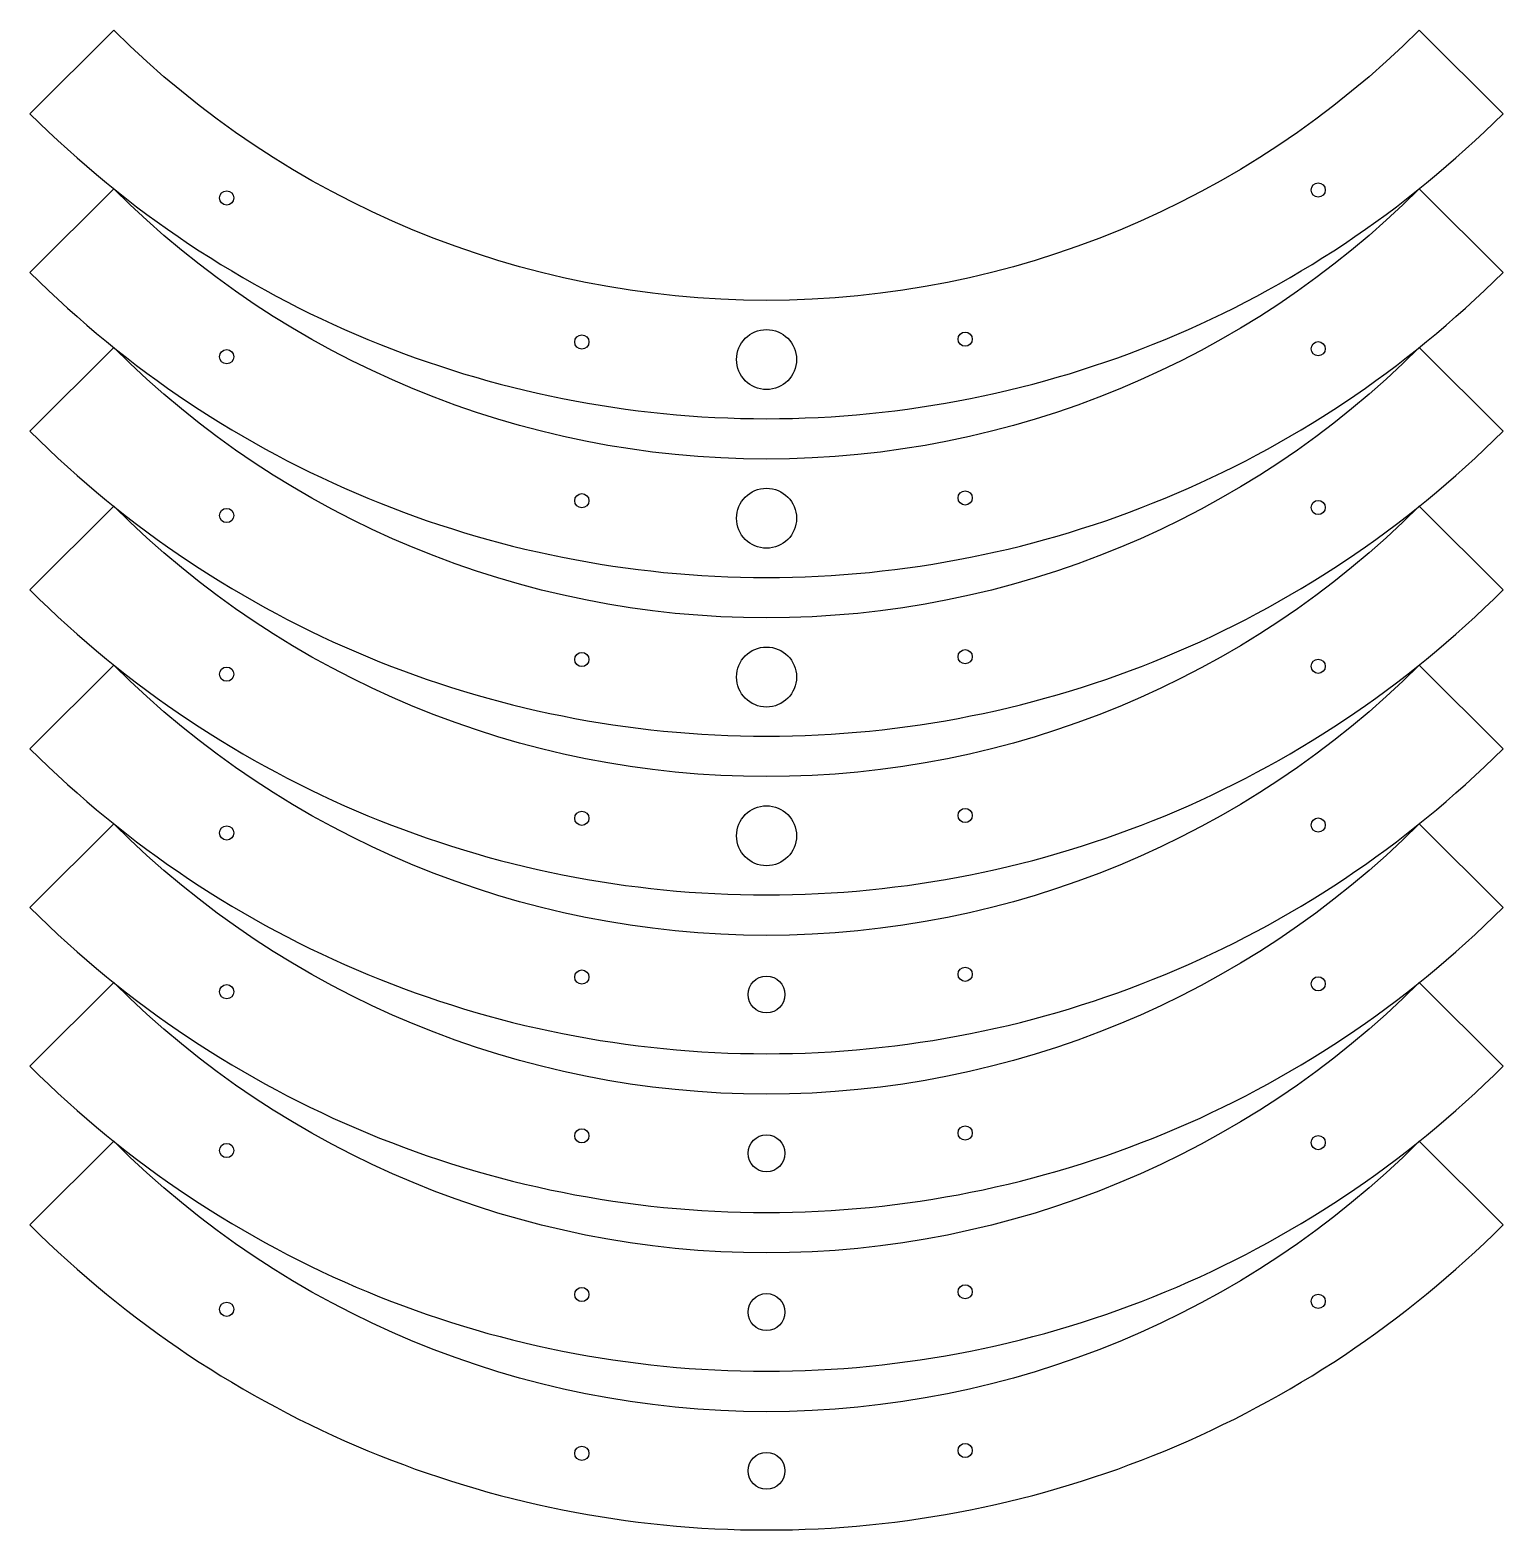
# Model space of a CAD drawing. Extents: x -697 to -378, y -172 to 153.
import ezdxf

# ---------------------------------------------------------------- set-up
doc = ezdxf.new("R2010")
doc.units = 0
doc.header["$MEASUREMENT"] = 0
doc.layers.add('LASERCUT8MM$INNER', color=18, linetype='CONTINUOUS')
doc.layers.add('LASERCUT8MM$OUTER', color=5, linetype='CONTINUOUS')

msp = doc.modelspace()

# ---------------------------------------------------------------- linework, layer by layer
at = {"layer": 'LASERCUT8MM$INNER'}
for centre, radius in [((-654.54, 116.79), 1.54), ((-418.07, 118.5), 1.54), ((-537.59, 81.77), 6.5), ((-577.6, 85.57), 1.54), ((-494.56, 86.17), 1.54), ((-418.07, 84.1), 1.54), ((-654.54, 82.38), 1.54), ((-577.6, 51.17), 1.54), ((-537.59, 47.37), 6.5), ((-494.56, 51.77), 1.54), ((-654.54, 47.98), 1.54), ((-418.07, 49.7), 1.54), ((-577.6, 16.76), 1.54), ((-537.59, 12.97), 6.5), ((-494.56, 17.37), 1.54), ((-418.07, 15.3), 1.54), ((-654.54, 13.58), 1.54), ((-577.6, -17.64), 1.54), ((-537.59, -21.43), 6.5), ((-494.56, -17.04), 1.54), ((-654.54, -20.82), 1.54), ((-418.07, -19.1), 1.54), ((-577.6, -52.04), 1.54), ((-537.59, -55.83), 4), ((-494.56, -51.44), 1.54), ((-418.07, -53.51), 1.54), ((-654.54, -55.22), 1.54), ((-494.56, -85.84), 1.54), ((-577.6, -86.44), 1.54), ((-537.59, -90.24), 4), ((-418.07, -87.91), 1.54), ((-654.54, -89.63), 1.54), ((-577.6, -120.84), 1.54), ((-494.56, -120.24), 1.54), ((-654.54, -124.03), 1.54), ((-537.59, -124.64), 4), ((-418.07, -122.31), 1.54), ((-577.6, -155.25), 1.54), ((-537.59, -159.04), 4), ((-494.56, -154.64), 1.54)]:
    msp.add_circle(centre, radius, dxfattribs=at)
at = {"layer": 'LASERCUT8MM$OUTER'}
for points in [[(-396.17, 153.17, -0.414214), (-679.02, 153.17), (-697.15, 135.04, 0.414214), (-378.04, 135.04)], [(-396.17, 118.77, -0.414214), (-679.02, 118.77), (-697.15, 100.64, 0.414214), (-378.04, 100.64)], [(-396.17, 84.37, -0.414214), (-679.02, 84.37), (-697.15, 66.24, 0.414214), (-378.04, 66.24)], [(-396.17, 49.97, -0.414214), (-679.02, 49.97), (-697.15, 31.84, 0.414214), (-378.04, 31.84)], [(-396.17, 15.57, -0.414214), (-679.02, 15.57), (-697.15, -2.57, 0.414214), (-378.04, -2.57)], [(-396.17, -18.84, -0.414214), (-679.02, -18.84), (-697.15, -36.97, 0.414214), (-378.04, -36.97)], [(-396.17, -53.24, -0.414214), (-679.02, -53.24), (-697.15, -71.37, 0.414214), (-378.04, -71.37)], [(-396.17, -87.64, -0.414214), (-679.02, -87.64), (-697.15, -105.77, 0.414214), (-378.04, -105.77)]]:
    msp.add_lwpolyline(points, format="xyb", close=True, dxfattribs=at)

doc.saveas('drawing.dxf')
